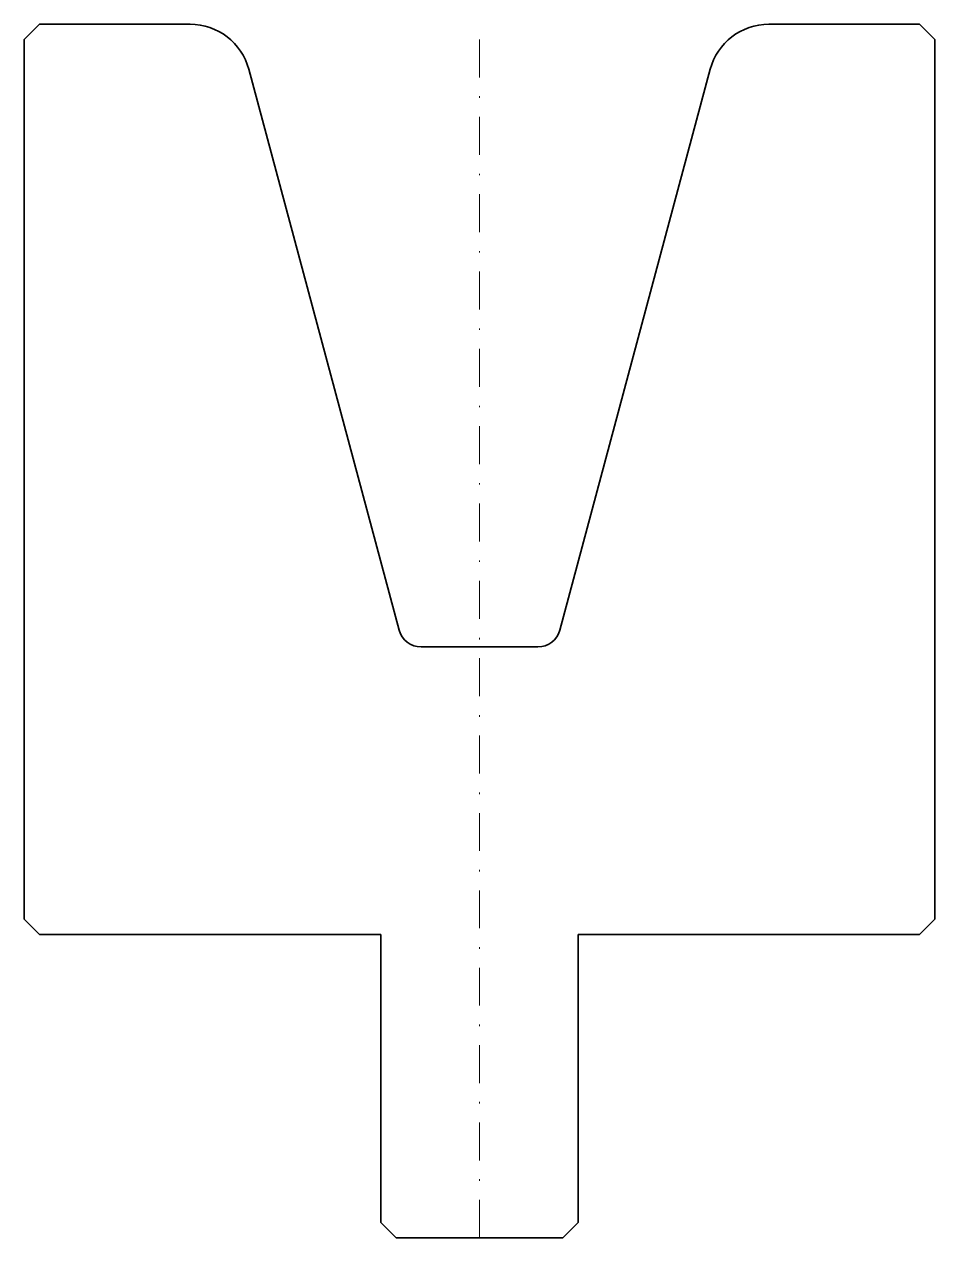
# Model space of a CAD drawing. Header units: millimetres. Extents: x -30 to 30, y -80 to 0.
import ezdxf

# ---------------------------------------------------------------- set-up
doc = ezdxf.new("R2010")
doc.units = ezdxf.units.MM
doc.header["$LTSCALE"] = 5
doc.linetypes.add('AUSGEZOGEN', pattern=[0])
doc.linetypes.add('DASHDOT', pattern=[1, 0.5, -0.25, 0, -0.25])
doc.layers.add('2', color=7, linetype='Continuous')

msp = doc.modelspace()

# ---------------------------------------------------------------- linework, layer by layer
at = {"layer": '2', "color": 7, "linetype": 'AUSGEZOGEN', "lineweight": 35}
for p, q in [((-29, 0), (-30, -1)), ((-19.069, 0), (-29, 0)), ((29, 0), (19.069, 0)), ((30, -1), (29, 0)), ((-30, -1), (-30, -59)), ((30, -59), (30, -1)), ((-5.298, -39.941), (-15.206, -2.965)), ((15.206, -2.965), (5.298, -39.941)), ((3.849, -41.053), (-3.849, -41.053)), ((-30, -59), (-29, -60)), ((29, -60), (30, -59)), ((-29, -60), (-6.5, -60)), ((-6.5, -60), (-6.5, -79)), ((6.5, -79), (6.5, -60)), ((6.5, -60), (29, -60)), ((-6.5, -79), (-5.5, -80)), ((5.5, -80), (6.5, -79)), ((-5.5, -80), (5.5, -80))]:
    msp.add_line(p, q, dxfattribs=at)
at = {"layer": '2', "color": 7, "linetype": 'DASHDOT', "lineweight": 18}
msp.add_line((0, -80), (0, 0), dxfattribs=at)
at = {"layer": '2', "color": 7, "linetype": 'AUSGEZOGEN', "lineweight": 35}
for centre, radius, start, end in [((-19.069, -4), 4, 15, 90), ((19.069, -4), 4, 90, 165), ((-3.849, -39.553), 1.5, 195, 270), ((3.849, -39.553), 1.5, 270, 345)]:
    msp.add_arc(centre, radius, start, end, dxfattribs=at)

doc.saveas('drawing.dxf')
